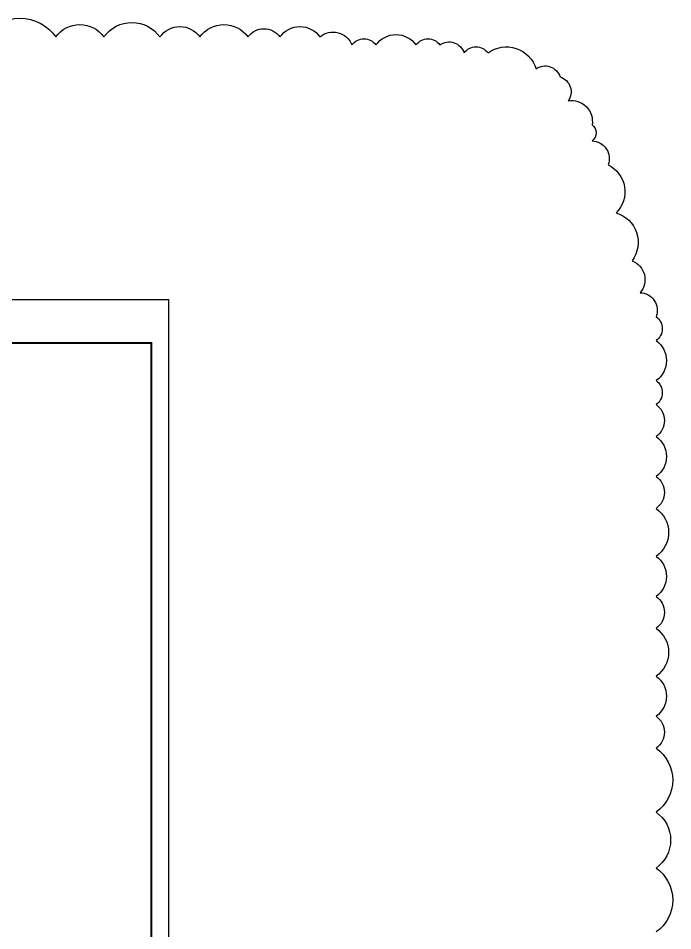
# Model space of a CAD drawing. Extents: x -345393 to -54719, y 203828 to 476815.
# Drawn here: x -73579 to -54828, y 237775 to 263935 of the extents above; entities that cross this region are included whole.
import ezdxf

# ---------------------------------------------------------------- set-up
doc = ezdxf.new("R2010")
doc.units = 0
doc.header["$LTSCALE"] = 1000
doc.header["$MEASUREMENT"] = 0
doc.layers.add('图框', color=252, linetype='CONTINUOUS')
doc.layers.add('暖通-公共-修改', color=1, linetype='CONTINUOUS')

msp = doc.modelspace()

# ---------------------------------------------------------------- linework, layer by layer
at = {"layer": '图框'}
for p in [(-98969.07397, 255872.36281), (-69269.07397, 213822.36281)]:
    msp.add_line(p, (-69269.07397, 255872.36281), dxfattribs=at)
at = {"layer": '图框', "const_width": 60}
msp.add_lwpolyline([(-69769.07397, 214322.36281), (-69769.07397, 254622.36281), (-98469.07397, 254622.36281), (-98469.07397, 214322.36281)], close=True, dxfattribs=at)
at = {"layer": '暖通-公共-修改'}
msp.add_lwpolyline([(-74566.21834, 263397.71328, -0.52056705), (-72502.59964, 263397.71328, -0.52056705), (-71126.8535, 263397.71328, -0.52056705), (-69521.81749, 263397.71328, -0.52056705), (-68375.36222, 263397.71328, -0.52056705), (-66999.61609, 263397.71328, -0.52056705), (-66082.45265, 263397.71328, -0.52056705), (-64935.99836, 263397.71328, -0.52056705), (-64018.83395, 263168.63005, -0.52056705), (-63330.96137, 263168.63005, -0.52056705), (-62184.5061, 263168.63005, -0.52056705), (-61496.63352, 263168.63005, -0.52056705), (-60808.76095, 262939.54681, -0.52056705), (-60120.88739, 262939.54681, -0.52056705), (-58745.14224, 262481.38035, -0.52056705), (-58057.26868, 262252.29711, -0.52056705), (-57827.97782, 261565.04741, -0.52056705), (-57140.10525, 260877.79771, -0.52056705), (-57140.10525, 260419.63124, -0.52056705), (-56681.52353, 259732.38088, -0.52056705), (-56452.23267, 258357.88148, -0.52056705), (-55993.65096, 256983.38208, -0.52056705), (-55764.35911, 256067.04914, -0.52056705), (-55305.7774, 255379.79878, -0.52056705), (-55305.7774, 254692.54908, -0.52056705), (-55305.7774, 253547.13291, -0.52056705), (-55305.7774, 252859.88321, -0.52056705), (-55305.7774, 251943.55027, -0.52056705), (-55305.7774, 250798.13345, -0.52056705), (-55305.7774, 249881.80051, -0.52056705), (-55305.7774, 248507.30111, -0.52056705), (-55305.7774, 247361.88494, -0.52056705), (-55305.7774, 246445.55201, -0.52056705), (-55305.7774, 245071.05194, -0.52056705), (-55305.7774, 243925.63578, -0.52056705), (-55305.7774, 243009.30284, -0.52056705), (-55305.7774, 241176.63631, -0.52056705), (-55305.7774, 239573.05367, -0.52056705), (-55305.7774, 237740.3878, -0.52056705)], format="xyb", dxfattribs=at)

doc.saveas('drawing.dxf')
